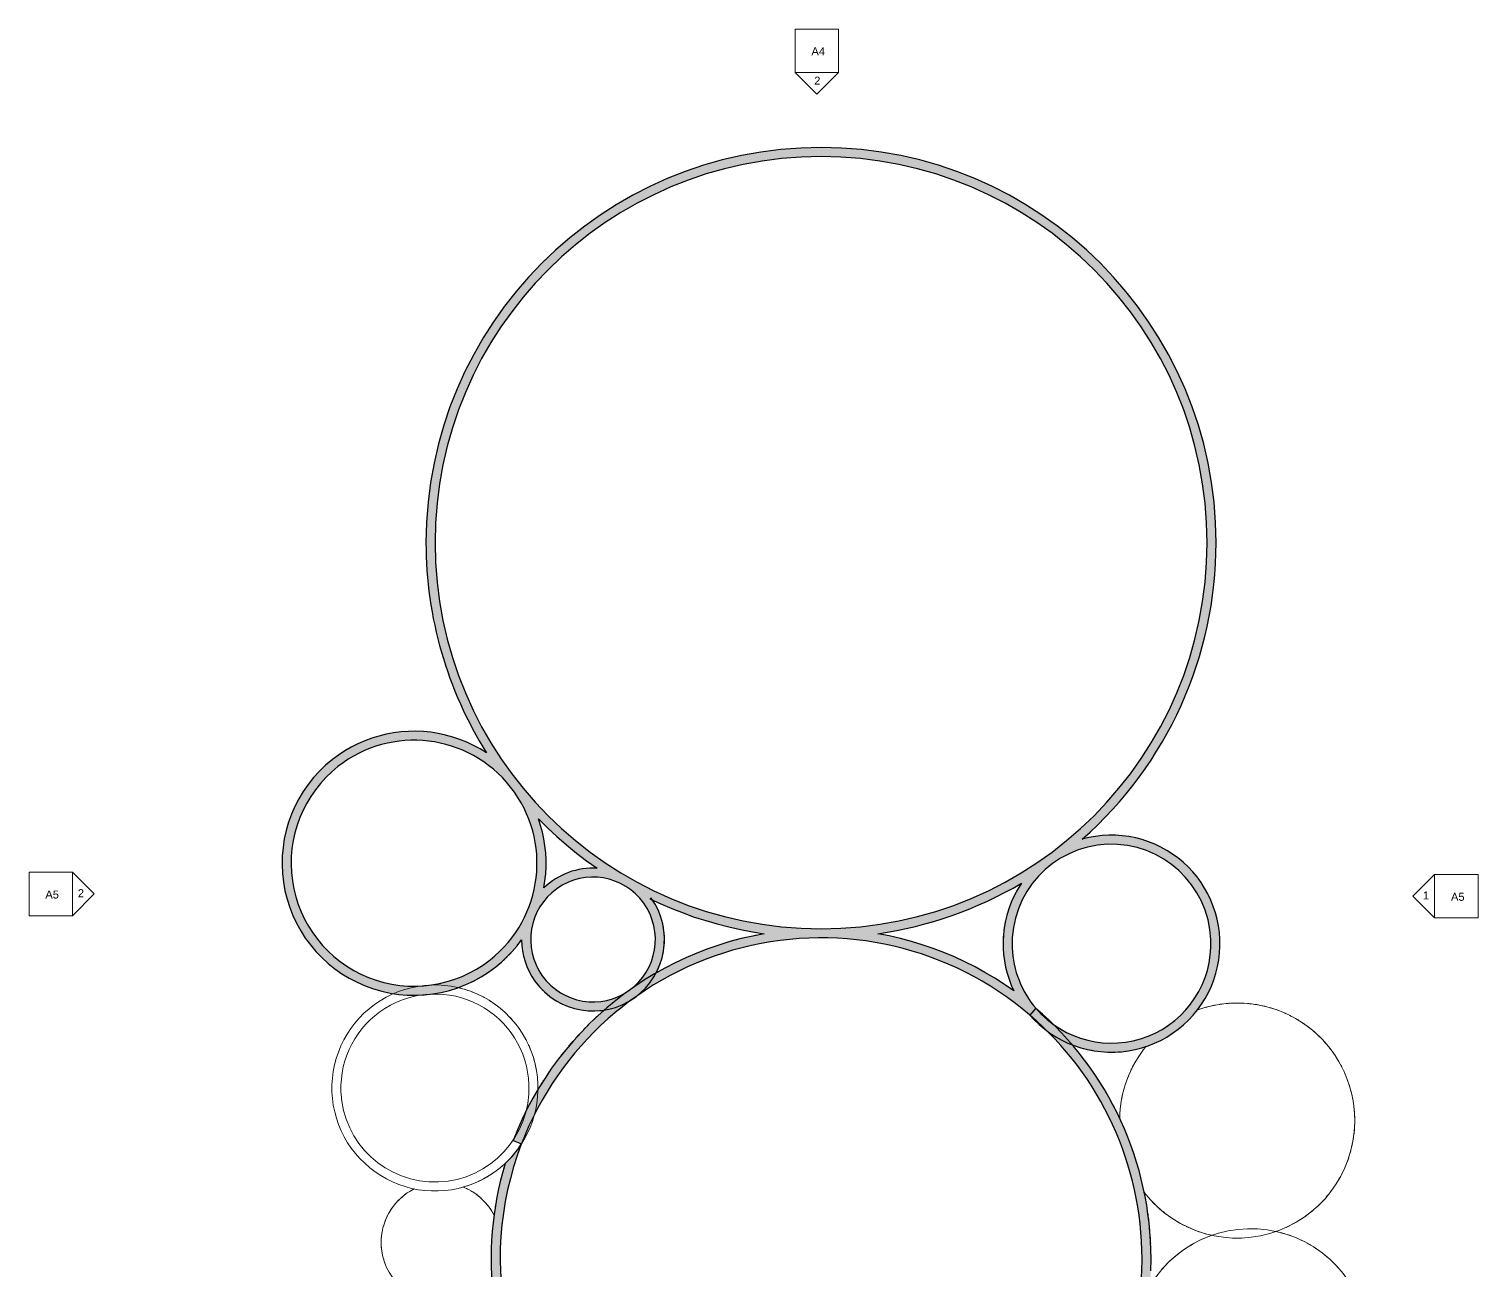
# Model space of a CAD drawing. Header units: inches. Extents: x -870 to 733, y -1250 to 961.
# Drawn here: x -870 to 733, y -411 to 961 of the extents above; entities that cross this region are included whole.
import ezdxf

# ---------------------------------------------------------------- set-up
doc = ezdxf.new("R2010")
doc.units = ezdxf.units.IN
doc.header["$MEASUREMENT"] = 0
for name, color, linetype, lineweight in [('A-ROOF', 132, 'Continuous', 13), ('A-WALL', 113, 'Continuous', 13), ('A-WALL-PATT', 111, 'Continuous', 13), ('G-ANNO-SYMB', 111, 'Continuous', 9)]:
    doc.layers.add(name, color=color, linetype=linetype, lineweight=lineweight)
doc.styles.add('Arial', font='arial.ttf', dxfattribs={"height": 8.851796})

# ---------------------------------------------------------------- blocks, each defined once
blk = doc.blocks.new('Elevation - Detail Number-164347-Extra Roof')
at = {"layer": 'G-ANNO-SYMB'}
for p, q in [((-0.25, -0.25), (-0.25, 0.25)), ((-0.25, 0.25), (0.25, 0.25)), ((0.25, 0.25), (0.25, -0.25)), ((0.25, -0.25), (-0.25, -0.25))]:
    blk.add_line(p, q, dxfattribs=at)
blk = doc.blocks.new('Elevation - Detail Number-164074-Extra Roof')
at = {"layer": 'G-ANNO-SYMB'}
for p, q in [((0, 0.25), (-0.25, 0)), ((0.25, 0), (0, 0.25)), ((-0.25, 0), (0.25, 0))]:
    blk.add_line(p, q, dxfattribs=at)

msp = doc.modelspace()

# ---------------------------------------------------------------- hatches: boundary and pattern name
at = {"layer": 'A-WALL-PATT'}
for points in [[(-421.1, 393), (-420.8, 407.5), (-420.1, 422.1), (-418.8, 436.6), (-417.1, 451.1), (-414.9, 465.5), (-412.1, 479.8), (-408.9, 494.1), (-405.2, 508.2), (-401.1, 522.1), (-396.4, 535.9), (-391.3, 549.6), (-385.7, 563.1), (-379.7, 576.3), (-373.2, 589.4), (-366.3, 602.2), (-358.9, 614.8), (-351.1, 627.1), (-342.9, 639.2), (-334.3, 651), (-325.3, 662.4), (-315.9, 673.6), (-306.1, 684.4), (-296, 694.9), (-285.5, 705), (-274.7, 714.8), (-263.5, 724.2), (-252.1, 733.2), (-240.3, 741.8), (-228.3, 750), (-215.9, 757.8), (-202.6, 765.5), (-190.5, 772.1), (-177.5, 778.6), (-164.2, 784.6), (-150.7, 790.2), (-137.1, 795.3), (-123.2, 799.9), (-109.3, 804.1), (-95.2, 807.8), (-80.8, 811), (-66.6, 813.7), (-52.2, 816), (-37.7, 817.7), (-23.2, 819), (-8.6, 819.7), (5.9, 820), (20.5, 819.7), (35.1, 819), (49.6, 817.7), (64.1, 816), (78.5, 813.7), (92.8, 811), (107, 807.8), (121.1, 804.1), (135.1, 799.9), (148.9, 795.3), (162.6, 790.2), (176, 784.6), (189.3, 778.6), (202.4, 772.1), (215.2, 765.2), (227.8, 757.8), (240.1, 750), (252.2, 741.8), (263.9, 733.2), (275.4, 724.2), (286.6, 714.8), (297.4, 705), (307.9, 694.9), (318, 684.4), (327.8, 673.6), (337.2, 662.4), (346.2, 651), (354.8, 639.2), (363, 627.1), (370.8, 614.8), (378.1, 602.2), (385.1, 589.4), (391.5, 576.3), (397.6, 563.1), (403.2, 549.6), (408.3, 535.9), (412.9, 522.1), (417.1, 508.2), (420.8, 494.1), (424, 479.8), (426.7, 465.5), (429, 451.1), (430.7, 436.6), (431.9, 422.1), (432.7, 407.5), (432.9, 393), (442.9, 393), (442.7, 407.7), (441.9, 422.5), (440.7, 437.2), (438.9, 451.8), (436.7, 466.4), (434, 480.9), (430.8, 495.3), (427.1, 509.6), (422.9, 523.8), (418.2, 537.8), (413.1, 551.6), (407.5, 565.3), (401.5, 578.8), (395, 592), (388, 605), (380.6, 617.8), (372.8, 630.3), (364.6, 642.6), (356, 654.6), (346.9, 666.2), (337.5, 677.6), (327.7, 688.6), (317.5, 699.3), (307, 709.7), (296.1, 719.7), (284.9, 729.3), (273.4, 738.5), (261.6, 747.4), (249.5, 755.8), (237.1, 763.8), (224.4, 771.4), (211.5, 778.6), (198.4, 785.3), (185, 791.6), (171.5, 797.4), (157.7, 802.8), (143.8, 807.6), (129.7, 812.1), (115.5, 816), (101.1, 819.5), (86.7, 822.4), (72.1, 824.9), (57.5, 826.9), (42.8, 828.4), (28.1, 829.4), (13.3, 829.9), (-1.5, 829.9), (-16.2, 829.4), (-30.9, 828.4), (-45.6, 826.9), (-60.2, 824.9), (-74.8, 822.4), (-89.3, 819.5), (-103.6, 816), (-117.8, 812.1), (-131.9, 807.6), (-145.8, 802.8), (-159.6, 797.4), (-173.2, 791.6), (-186.5, 785.3), (-199.7, 778.6), (-212.6, 771.4), (-225.2, 763.8), (-237.6, 755.8), (-249.7, 747.4), (-261.6, 738.5), (-273.1, 729.3), (-284.3, 719.7), (-295.1, 709.7), (-305.7, 699.3), (-315.8, 688.6), (-325.6, 677.6), (-335.1, 666.2), (-344.1, 654.6), (-352.7, 642.6), (-361, 630.3), (-368.8, 617.8), (-376.2, 605), (-383.1, 592), (-389.6, 578.8), (-395.7, 565.3), (-401.2, 551.6), (-406.4, 537.8), (-411, 523.8), (-415.2, 509.6), (-418.9, 495.3), (-422.1, 480.9), (-424.9, 466.4), (-427.1, 451.8), (-428.8, 437.2), (-430.1, 422.5), (-430.8, 407.7), (-431.1, 393)], [(-56.9, -39.5), (-44.5, -37.5), (-31.9, -36), (-19.3, -34.9), (-6.7, -34.3), (5.9, -34), (-8.6, -33.8), (-23.2, -33), (-37.7, -31.8), (-52.2, -30.1), (-66.6, -27.8), (-80.9, -25.1), (-95.2, -21.9), (-109.3, -18.2), (-123.2, -14), (-137.1, -9.4), (-150.7, -4.3), (-164.2, 1.3), (-177.5, 7.3), (-190.5, 13.8), (-203.3, 20.8), (-215.9, 28.1), (-228.3, 35.9), (-240.3, 44.1), (-252.1, 52.7), (-263.5, 61.7), (-274.7, 71.1), (-285.5, 80.9), (-296, 91), (-306.1, 101.5), (-315.9, 112.3), (-325.3, 123.5), (-334.3, 134.9), (-342.9, 146.7), (-351.1, 158.8), (-358.9, 171.1), (-366.3, 183.7), (-373.2, 196.5), (-379.7, 209.6), (-385.7, 222.8), (-391.3, 236.3), (-396.4, 250), (-401.1, 263.8), (-405.2, 277.8), (-408.9, 291.9), (-412.1, 306.1), (-414.9, 320.4), (-417.1, 334.8), (-418.8, 349.3), (-420.1, 363.8), (-420.8, 378.4), (-421.1, 393), (-431.1, 393), (-430.8, 378.5), (-430.1, 364.1), (-428.9, 349.8), (-427.3, 335.5), (-425.1, 321.2), (-422.5, 307), (-419.5, 292.9), (-415.9, 279), (-411.9, 265.1), (-407.5, 251.4), (-402.6, 237.8), (-397.3, 224.4), (-391.5, 211.2), (-385.3, 198.2), (-378.6, 185.4), (-371.6, 172.8), (-364.1, 160.5), (-357.7, 156), (-351, 150.8), (-345.6, 146.1), (-339.9, 140.6), (-334.6, 134.8), (-329.6, 128.8), (-324.9, 122.5), (-320.5, 116), (-316.5, 109.2), (-312.9, 102.2), (-309.7, 95.1), (-306.8, 87.7), (-296.7, 77.7), (-286.2, 68), (-275.5, 58.6), (-264.4, 49.6), (-253, 41), (-241.4, 32.7), (-229.5, 24.8), (-217.4, 17.3), (-205, 10.2), (-192.4, 3.5), (-179.2, -2.9), (-166.5, -8.6), (-153.3, -14), (-139.9, -19), (-126.4, -23.5), (-112.7, -27.6), (-98.9, -31.3), (-85, -34.5), (-71, -37.2)], [(68.8, -39.5), (82.7, -37.2), (96.6, -34.5), (110.3, -31.4), (123.9, -27.8), (137.5, -23.8), (150.8, -19.3), (164.1, -14.4), (177.1, -9.1), (191, -2.9), (202.7, 2.8), (215.2, 9.3), (227.5, 16.3), (232, 22.5), (236.8, 28.5), (242.1, 34.1), (247.7, 39.4), (253.7, 44.4), (259.9, 48.9), (266.5, 53), (273.2, 56.7), (280.2, 59.9), (287.4, 62.7), (294.8, 65), (305.3, 74.7), (315.6, 84.6), (325.5, 94.9), (335, 105.4), (344.2, 116.3), (353.1, 127.5), (361.6, 139), (369.7, 150.8), (377.4, 162.7), (384.7, 175), (391.6, 187.5), (398.1, 200.1), (404.2, 213), (409.8, 226.1), (415.1, 239.4), (419.9, 252.8), (424.2, 266.4), (428.1, 280.1), (431.6, 294), (434.6, 307.9), (437.1, 322), (439.2, 336.1), (440.8, 350.2), (442, 364.4), (442.7, 378.7), (442.9, 393), (432.9, 393), (432.7, 378.4), (431.9, 363.8), (430.7, 349.3), (429, 334.8), (426.7, 320.4), (424, 306.1), (420.8, 291.9), (417.1, 277.8), (412.9, 263.8), (408.3, 250), (403.2, 236.3), (397.6, 222.8), (391.5, 209.6), (385.1, 196.5), (378.1, 183.7), (370.8, 171.1), (363, 158.8), (354.8, 146.7), (346.2, 134.9), (337.2, 123.5), (327.8, 112.3), (318, 101.5), (307.9, 91), (297.4, 80.9), (286.6, 71.1), (275.4, 61.7), (263.9, 52.7), (252.2, 44.1), (240.1, 35.9), (227.8, 28.1), (215.2, 20.8), (202.4, 13.8), (189.3, 7.3), (176, 1.3), (162.6, -4.3), (148.9, -9.4), (135.1, -14), (121.1, -18.2), (107, -21.9), (92.8, -25.1), (78.5, -27.8), (64.1, -30.1), (49.6, -31.8), (35.1, -33), (20.5, -33.8), (5.9, -34), (18.6, -34.3), (31.2, -34.9), (43.8, -36), (56.3, -37.5)], [(-353.9, -76.2), (-347.4, -70.8), (-341.2, -65), (-335.4, -58.8), (-329.9, -52.3), (-324.8, -45.5), (-320.2, -38.4), (-315.9, -31.1), (-312.1, -23.5), (-308.7, -15.7), (-305.8, -7.7), (-303.3, 0.4), (-301.3, 8.7), (-299.8, 17), (-298.8, 25.5), (-298.3, 33.9), (-298.3, 42.4), (-298.8, 50.9), (-299.8, 59.3), (-301.2, 67.7), (-303.2, 76), (-305.6, 84.1), (-308.5, 92.1), (-311.8, 99.9), (-315.6, 107.5), (-319.8, 114.9), (-324.5, 122), (-329.6, 128.8), (-335, 135.3), (-340.8, 141.5), (-347, 147.3), (-353.5, 152.8), (-360.3, 157.9), (-367.4, 162.6), (-374.7, 166.8), (-382.3, 170.7), (-390.1, 174), (-398.1, 177), (-406.2, 179.4), (-414.4, 181.4), (-422.8, 182.9), (-431.2, 183.9), (-439.7, 184.4), (-448.2, 184.4), (-456.7, 183.9), (-465.1, 183), (-473.5, 181.5), (-481.8, 179.6), (-489.9, 177.2), (-497.9, 174.3), (-505.7, 170.9), (-513.3, 167.1), (-520.7, 162.9), (-528.2, 157.9), (-534.6, 153.2), (-528.4, 145.3), (-521.8, 150.2), (-514.9, 154.7), (-507.8, 158.7), (-500.4, 162.4), (-492.8, 165.5), (-485, 168.2), (-477.1, 170.4), (-469.1, 172.2), (-461, 173.4), (-452.8, 174.2), (-444.6, 174.5), (-436.4, 174.2), (-428.2, 173.5), (-420.1, 172.3), (-412, 170.6), (-404.1, 168.4), (-396.3, 165.7), (-388.7, 162.6), (-381.4, 159), (-374.2, 155), (-367.3, 150.6), (-360.6, 145.7), (-354.3, 140.5), (-348.3, 134.9), (-342.7, 128.9), (-337.4, 122.6), (-332.5, 116), (-328, 109.1), (-324, 102), (-320.4, 94.6), (-317.2, 87), (-314.5, 79.2), (-312.3, 71.3), (-310.5, 63.3), (-309.3, 55.2), (-308.5, 47), (-308.3, 38.8), (-308.5, 30.6), (-309.2, 22.4), (-310.4, 14.3), (-312.1, 6.2), (-314.3, -1.7), (-317, -9.4), (-320.1, -17), (-323.7, -24.4), (-327.7, -31.6), (-332.1, -38.5), (-337, -45.1), (-342.2, -51.5), (-347.9, -57.5), (-353.8, -63.1), (-360.1, -68.4)], [(-440.3, -107.5), (-431.8, -107), (-423.4, -106), (-415, -104.6), (-406.8, -102.6), (-398.6, -100.2), (-390.6, -97.3), (-382.8, -94), (-375.2, -90.2), (-367.9, -85.9), (-360.4, -81.1), (-353.9, -76.2), (-360.1, -68.4), (-366.7, -73.3), (-373.6, -77.7), (-380.8, -81.8), (-388.1, -85.4), (-395.7, -88.6), (-403.5, -91.3), (-411.4, -93.5), (-419.4, -95.2), (-427.5, -96.5), (-435.7, -97.3), (-443.9, -97.5), (-452.1, -97.3), (-460.3, -96.6), (-468.4, -95.4), (-476.5, -93.7), (-484.4, -91.5), (-492.2, -88.8), (-499.8, -85.7), (-507.2, -82.1), (-514.3, -78.1), (-521.2, -73.6), (-528.2, -68.5), (-534.2, -63.5), (-540.2, -57.9), (-545.8, -52), (-551.1, -45.7), (-556, -39.1), (-560.5, -32.2), (-564.5, -25), (-568.1, -17.7), (-571.3, -10.1), (-574, -2.3), (-576.2, 5.6), (-578, 13.6), (-579.2, 21.7), (-580, 29.9), (-580.3, 38.1), (-580, 46.3), (-579.3, 54.5), (-578.1, 62.7), (-576.4, 70.7), (-574.2, 78.6), (-571.5, 86.4), (-568.4, 94), (-564.8, 101.4), (-560.8, 108.5), (-556.4, 115.5), (-551.5, 122.1), (-546.3, 128.4), (-540.7, 134.4), (-534.7, 140), (-528.4, 145.3), (-534.6, 153.2), (-541.1, 147.7), (-547.3, 141.9), (-553.1, 135.8), (-558.6, 129.3), (-563.7, 122.5), (-568.4, 115.4), (-572.6, 108), (-576.5, 100.4), (-579.8, 92.6), (-582.8, 84.7), (-585.2, 76.5), (-587.2, 68.3), (-588.7, 59.9), (-589.7, 51.5), (-590.2, 43), (-590.2, 34.5), (-589.7, 26), (-588.8, 17.6), (-587.3, 9.2), (-585.4, 1), (-582.9, -7.2), (-580.1, -15.2), (-576.7, -23), (-572.9, -30.6), (-568.7, -37.9), (-564, -45), (-559, -51.9), (-553.5, -58.4), (-547.7, -64.6), (-541.5, -70.4), (-535, -75.9), (-528.2, -81), (-521.2, -85.6), (-513.8, -89.9), (-506.2, -93.7), (-498.4, -97.1), (-490.5, -100), (-482.3, -102.5), (-474.1, -104.5), (-465.7, -105.9), (-457.3, -106.9), (-448.8, -107.5)], [(207.3, -55.4), (217.3, -55), (217.2, -47.6), (217.6, -40.3), (218.6, -33), (220, -25.8), (221.9, -18.7), (224.2, -11.7), (227, -4.9), (230.3, 1.7), (234, 8), (238.1, 14.1), (242.6, 19.9), (247.5, 25.4), (252.8, 30.5), (258.4, 35.3), (264.2, 39.7), (270.4, 43.7), (276.8, 47.3), (283.5, 50.4), (290.3, 53.1), (297.3, 55.4), (304.5, 57.1), (311.7, 58.4), (319, 59.2), (326.4, 59.5), (333.7, 59.3), (341, 58.6), (348.3, 57.4), (355.4, 55.8), (362.5, 53.7), (369.4, 51.1), (376.1, 48), (382.5, 44.5), (388.8, 40.6), (394.7, 36.3), (400.4, 31.6), (405.7, 26.5), (410.6, 21.1), (415.2, 15.4), (419.4, 9.4), (423.2, 3.1), (426.6, -3.5), (429.5, -10.2), (432, -17.1), (434, -24.2), (435.5, -31.4), (436.5, -38.7), (437.1, -46), (447.1, -45.6), (446.5, -37.9), (445.5, -30.3), (443.9, -22.8), (441.9, -15.4), (439.4, -8.1), (436.5, -1), (433.1, 5.9), (429.2, 12.6), (425, 19), (420.3, 25.1), (415.3, 30.9), (409.9, 36.4), (404.2, 41.5), (398.1, 46.3), (391.8, 50.6), (385.1, 54.6), (378.3, 58.1), (371.2, 61.1), (364, 63.7), (356.6, 65.8), (349.1, 67.5), (341.5, 68.6), (333.8, 69.3), (326.1, 69.5), (318.4, 69.2), (310.8, 68.4), (303.2, 67.1), (295.7, 65.3), (288.4, 63), (281.2, 60.3), (274.2, 57.2), (267.4, 53.5), (260.8, 49.5), (254.6, 45), (248.6, 40.2), (242.9, 35), (237.6, 29.4), (232.7, 23.5), (228.2, 17.3), (224, 10.8), (220.3, 4.1), (217, -2.9), (214.2, -10), (211.8, -17.4), (209.9, -24.8), (208.5, -32.4), (207.6, -40), (207.2, -47.7)], [(-310.6, -91.8), (-302.5, -86), (-305.7, -81.1), (-308.4, -75.9), (-310.8, -70.5), (-312.6, -65), (-314, -59.3), (-314.9, -53.5), (-315.3, -47.7), (-315.1, -41.3), (-314.6, -36), (-313.5, -30.2), (-311.9, -24.6), (-309.9, -19.1), (-307.4, -13.8), (-304.5, -8.7), (-301.1, -3.9), (-297.4, 0.6), (-293.2, 4.7), (-288.8, 8.5), (-284, 11.9), (-279, 14.9), (-273.7, 17.5), (-268.2, 19.6), (-262.6, 21.2), (-256.8, 22.3), (-251, 23), (-245.2, 23.1), (-239.3, 22.8), (-233.5, 21.9), (-227.8, 20.6), (-222.3, 18.8), (-216.9, 16.5), (-211.7, 13.8), (-206.7, 10.6), (-202.1, 7.1), (-197.8, 3.1), (-193.8, -1.2), (-190.2, -5.8), (-183.4, -0.9), (-195.5, 5.1), (-207.4, 11.6), (-219.1, 18.3), (-230.6, 25.5), (-241.9, 33), (-247.7, 33.1), (-253.6, 32.8), (-259.4, 32), (-265.2, 30.8), (-270.8, 29.2), (-276.3, 27.2), (-281.7, 24.8), (-286.8, 22), (-291.7, 18.8), (-296.4, 15.2), (-300.8, 11.3), (-302.5, 3.6), (-304.6, -4), (-307.1, -11.4), (-309.9, -18.8), (-313.2, -25.9), (-316.9, -32.9), (-320.9, -39.7), (-325.3, -46.2), (-325.1, -52.3), (-324.3, -58.3), (-323.1, -64.3), (-321.5, -70.1), (-319.4, -75.9), (-316.9, -81.4), (-313.9, -86.7)], [(-247, -124.9), (-240.8, -124.7), (-234.6, -124), (-228.5, -122.8), (-222.5, -121.2), (-216.7, -119.1), (-211, -116.6), (-205.6, -113.6), (-200.4, -110.2), (-195.5, -106.4), (-190.9, -102.2), (-186.7, -97.7), (-182.8, -92.8), (-179.3, -87.7), (-176.2, -82.3), (-173.6, -76.7), (-171.4, -70.9), (-169.7, -64.9), (-168.4, -58.9), (-167.6, -52.7), (-167.3, -46.5), (-167.5, -40.3), (-168.2, -34.2), (-169.4, -28.1), (-171, -22.1), (-173.1, -16.2), (-175.6, -10.6), (-178.6, -5.1), (-182, 0), (-190.2, -5.8), (-187, -10.7), (-184.2, -15.8), (-181.9, -21.2), (-180, -26.8), (-178.6, -32.5), (-177.7, -38.3), (-177.3, -44.1), (-177.4, -49.9), (-178, -55.8), (-179.1, -61.5), (-180.7, -67.2), (-182.7, -72.7), (-185.2, -78), (-188.2, -83), (-191.5, -87.8), (-195.3, -92.3), (-199.4, -96.5), (-203.9, -100.3), (-208.6, -103.7), (-213.7, -106.7), (-218.9, -109.2), (-224.4, -111.3), (-230, -112.9), (-235.8, -114.1), (-241.6, -114.7), (-247.5, -114.9), (-253.3, -114.5), (-259.1, -113.7), (-264.8, -112.4), (-270.4, -110.5), (-275.8, -108.3), (-281, -105.6), (-285.9, -102.4), (-290.5, -98.8), (-294.9, -94.9), (-298.9, -90.6), (-302.5, -86), (-310.6, -91.8), (-306.8, -96.7), (-302.6, -101.3), (-298.1, -105.5), (-293.3, -109.4), (-288.1, -112.9), (-282.8, -116), (-277.1, -118.6), (-271.3, -120.8), (-265.4, -122.5), (-259.3, -123.8), (-253.2, -124.6), (-248.6, -124.8)], [(-325.5, -271.8), (-320.5, -259.5), (-315, -247.4), (-309.1, -235.5), (-302.8, -223.8), (-296, -212.3), (-288.8, -201.1), (-281.2, -190.2), (-273.1, -179.6), (-264.7, -169.3), (-255.9, -159.3), (-246.8, -149.7), (-237.2, -140.4), (-227.4, -131.5), (-217.2, -122.9), (-206.7, -114.8), (-195.9, -107), (-184.8, -99.6), (-173.5, -92.7), (-161.9, -86.2), (-149.1, -79.7), (-138, -74.5), (-125.7, -69.4), (-113.3, -64.7), (-100.6, -60.4), (-87.9, -56.7), (-75, -53.4), (-62, -50.6), (-48.9, -48.3), (-35.7, -46.5), (-22.5, -45.2), (-9.2, -44.4), (4.1, -44.1), (17.4, -44.2), (31, -44.9), (43.9, -46.1), (57.1, -47.8), (70.3, -49.9), (83.3, -52.6), (96.2, -55.7), (109, -59.3), (121.7, -63.4), (134.2, -68), (146.5, -73.1), (158.6, -78.6), (170.5, -84.5), (182.2, -90.9), (193.6, -97.7), (204.8, -104.9), (215.6, -112.6), (226.2, -120.7), (236.4, -129), (236.2, -128.8), (232.3, -124), (228.6, -119), (225.2, -113.7), (222, -108.4), (219.2, -102.8), (208.8, -95.6), (198.1, -88.7), (187.2, -82.3), (176.2, -76.2), (164.9, -70.5), (153.4, -65.2), (141.7, -60.2), (129.9, -55.7), (117.9, -51.6), (105.8, -48), (93.6, -44.7), (81.2, -41.9), (68.8, -39.5), (56.3, -37.5), (43.8, -36), (31, -34.9), (18.6, -34.3), (5.9, -34), (-6.7, -34.3), (-19.3, -34.9), (-31.9, -36), (-44.5, -37.5), (-56.9, -39.5), (-69.7, -42), (-82.3, -44.9), (-94.9, -48.2), (-107.3, -52), (-119.5, -56.3), (-131.6, -61), (-143.6, -66.1), (-155.3, -71.6), (-166.9, -77.5), (-178.2, -83.9), (-189.3, -90.6), (-200.1, -97.8), (-210.7, -105.3), (-221, -113.2), (-231, -121.4), (-240.7, -130), (-250.1, -138.9), (-259.2, -148.2), (-268, -157.8), (-276.4, -167.7), (-284.4, -177.9), (-292.1, -188.3), (-299.4, -199.1), (-306.3, -210), (-312.8, -221.3), (-319.3, -233.4), (-324.7, -244.4), (-330, -256.2), (-334.8, -268.2)], [(330.7, -170.5), (338.6, -170), (345.8, -169), (353.3, -167.6), (360.6, -165.7), (367.8, -163.4), (374.9, -160.6), (381.8, -157.4), (388.4, -153.7), (394.8, -149.6), (401, -145.1), (406.8, -140.3), (412.3, -135.1), (417.5, -129.5), (422.5, -123.4), (426.7, -117.5), (430.8, -111), (434.4, -104.4), (437.6, -97.5), (440.3, -90.4), (442.6, -83.2), (444.5, -75.8), (445.8, -68.3), (446.7, -60.8), (447.1, -53.2), (447.1, -45.6), (437.1, -46), (437.1, -53.4), (436.7, -60.7), (435.8, -68), (434.4, -75.2), (432.5, -82.3), (430.1, -89.3), (427.3, -96), (424, -102.6), (420.3, -109), (416.2, -115.1), (411.7, -120.9), (406.8, -126.3), (401.6, -131.5), (396, -136.3), (390.1, -140.7), (384, -144.7), (377.6, -148.3), (370.9, -151.4), (364.1, -154.1), (357.1, -156.4), (350, -158.1), (342.7, -159.4), (335.4, -160.2), (328.1, -160.5), (320.8, -160.3), (313.4, -159.6), (306.2, -158.5), (299, -156.8), (292, -154.7), (285.1, -152.2), (278.4, -149.1), (272, -145.6), (265.7, -141.7), (259.8, -137.4), (254.1, -132.8), (248.8, -127.7), (243.8, -122.3), (236.2, -128.8), (236.5, -129.1), (241.6, -134.7), (247.1, -139.9), (253, -144.8), (259.1, -149.3), (265.5, -153.4), (272.1, -157.1), (278.9, -160.4), (286, -163.2), (293.2, -165.6), (300.5, -167.5), (308, -169), (315.5, -169.9), (323.1, -170.4)], [(236.2, -128.8), (243.8, -122.3), (239.2, -116.5), (235, -110.5), (231.2, -104.2), (227.8, -97.6), (224.8, -90.9), (222.4, -83.9), (220.4, -76.8), (218.8, -69.6), (217.8, -62.3), (217.3, -55), (207.3, -55.4), (207.8, -62.4), (208.7, -69.4), (210, -76.3), (211.7, -83.1), (213.8, -89.8), (216.3, -96.4), (219.2, -102.8), (222, -108.4), (225.2, -113.7), (228.6, -119), (232.3, -124)], [(370.9, -399), (370.7, -385.9), (370, -372.8), (368.8, -359.8), (367.2, -346.7), (365, -333.8), (362.5, -320.9), (359.4, -308.2), (355.9, -295.5), (352, -283), (347.6, -270.6), (342.8, -258.4), (337.5, -246.4), (331.8, -234.6), (325.7, -223), (319.1, -211.6), (312.2, -200.5), (304.9, -189.6), (297.1, -179), (289, -168.7), (280.6, -158.6), (271.8, -148.9), (262.6, -139.5), (253.1, -130.5), (243.3, -121.8), (236.8, -129.4), (246.7, -138.2), (256.3, -147.4), (265.6, -157), (274.5, -166.9), (283, -177.1), (291.1, -187.7), (298.9, -198.5), (306.2, -209.7), (313.1, -221), (319.9, -233.4), (325.6, -244.6), (331.1, -256.7), (336.2, -269), (340.9, -281.4), (345.1, -294.1), (348.8, -306.9), (352, -319.8), (354.7, -332.8), (356.9, -346), (358.7, -359.2), (359.9, -372.4), (360.7, -385.7), (360.9, -399), (366.5, -399)], [(3.7, -764), (17.1, -763.9), (31, -763.2), (43.8, -762.1), (57.1, -760.4), (70.3, -758.3), (83.4, -755.7), (96.4, -752.6), (109.4, -749.1), (122.1, -745.1), (134.7, -740.6), (147.2, -735.6), (159.4, -730.2), (171.4, -724.4), (183.3, -718.1), (194.8, -711.4), (206.2, -704.2), (217.2, -696.7), (228, -688.7), (238.5, -680.4), (248.6, -671.7), (258.4, -662.6), (267.9, -653.2), (277.1, -643.4), (285.9, -633.3), (294.3, -622.9), (302.3, -612.1), (309.9, -601.1), (317.1, -589.9), (323.9, -578.3), (330.2, -566.5), (336.2, -554.5), (341.6, -542.3), (346.7, -529.9), (351.2, -517.3), (355.3, -504.6), (359, -491.7), (362.1, -478.7), (364.8, -465.6), (367, -452.4), (368.7, -439.1), (370, -425.5), (370.7, -412.4), (370.9, -399), (360.9, -399), (360.7, -412.3), (359.9, -425.5), (358.7, -438.7), (357, -451.8), (354.8, -464.9), (352.1, -477.8), (348.9, -490.7), (345.2, -503.4), (341.1, -516), (336.5, -528.4), (331.4, -540.8), (326, -552.7), (320, -564.5), (313.6, -576.1), (306.8, -587.5), (299.6, -598.6), (291.9, -609.4), (283.9, -619.9), (275.4, -630.1), (266.6, -640), (257.5, -649.6), (247.9, -658.8), (238.1, -667.6), (227.9, -676.1), (217.4, -684.2), (206.6, -691.9), (195.6, -699.1), (184.3, -706), (172.7, -712.4), (160.9, -718.4), (148.9, -724), (136.6, -729.1), (124.2, -733.8), (111.7, -737.9), (99, -741.6), (86.1, -744.9), (73.2, -747.6), (60.1, -749.9), (47, -751.7), (33.8, -752.9), (20.6, -753.7), (7.4, -754), (-5.9, -753.8), (-19.1, -753.2), (-32.3, -752), (-45.4, -750.3), (-58.5, -748.1), (-71.5, -745.5), (-84.3, -742.4), (-97.1, -738.8), (-109.7, -734.7), (-122.1, -730.1), (-134.4, -725.1), (-146.4, -719.7), (-158.3, -713.8), (-169.9, -707.4), (-181.3, -700.7), (-192.7, -693.3), (-203.3, -685.9), (-213.8, -677.9), (-224.1, -669.5), (-234, -660.7), (-243.6, -651.6), (-252.8, -642.1), (-261.7, -632.3), (-270.2, -622.1), (-278.3, -611.7), (-286.1, -600.9), (-293.4, -589.9), (-300.3, -578.6), (-306.8, -567.1), (-312.8, -555.3), (-318.4, -543.3), (-323.6, -531.1), (-328.3, -518.7), (-332.5, -506.1), (-336.3, -493.5), (-339.6, -480.6), (-342.4, -467.7), (-344.7, -454.6), (-346.5, -441.5), (-347.9, -428.4), (-348.7, -415.1), (-349.1, -401.9), (-348.9, -388.7), (-348.3, -375.4), (-347.2, -362.2), (-345.5, -349.1), (-343.4, -336), (-340.8, -323), (-337.8, -310.2), (-334.2, -297.4), (-330.2, -284.8), (-325.7, -272.3), (-329.6, -278), (-333.9, -283.4), (-338.6, -288.6), (-343.5, -293.5), (-347, -305.8), (-350, -318.3), (-352.6, -330.9), (-354.8, -343.5), (-356.5, -356.2), (-357.8, -369), (-358.7, -381.8), (-359, -394.6), (-359, -407.5), (-358.5, -420.3), (-357.5, -433.1), (-356.1, -445.8), (-352.9, -449.1), (-350, -452.6), (-347.5, -456.4), (-345.3, -460.5), (-343.6, -464.7), (-342.2, -469), (-341.3, -473.5), (-340.8, -478.1), (-340.7, -482.6), (-341.1, -487.2), (-341.9, -491.7), (-343.1, -496.1), (-344.7, -500.3), (-340.8, -513.1), (-336.4, -525.8), (-331.5, -538.2), (-326.2, -550.5), (-320.4, -562.6), (-314.2, -574.4), (-307.5, -586), (-300.5, -597.4), (-293, -608.5), (-285.1, -619.3), (-276.8, -629.9), (-268.2, -640.1), (-259.2, -649.9), (-249.8, -659.5), (-240.1, -668.7), (-230, -677.5), (-219.6, -686), (-208.4, -694.5), (-198, -701.8), (-186.8, -709), (-175.3, -715.9), (-163.5, -722.3), (-151.6, -728.3), (-139.4, -733.9), (-127, -739), (-114.5, -743.6), (-101.8, -747.8), (-88.9, -751.5), (-75.9, -754.8), (-62.8, -757.5), (-49.6, -759.8), (-36.4, -761.6), (-23, -762.9), (-9.7, -763.7)]]:
    msp.add_hatch(color=256, dxfattribs=at).paths.add_polyline_path(points, flags=0)

# ---------------------------------------------------------------- linework, layer by layer
at = {"layer": 'A-ROOF'}
for p, q in [((-180, -2.5), (-180.4, -2.3)), ((-71, -37.2), (-71.1, -37.2))]:
    msp.add_line(p, q, dxfattribs=at)
for centre, radius, start, end in [((327.2, -50.5), 120, 146.1924, 147.8141), ((327.2, -50.5), 120, 153.1815, 155.1273), ((327.2, -50.5), 120, 149.5373, 151.4692), ((-246.3, -45.9), 79, 32.2118, 33.4553), ((-246.3, -45.9), 79, 27.7643, 30.0747), ((-246.3, -45.9), 79, 23.3164, 25.6286), ((5.9, 393), 437, 245.8178, 246.7016), ((5.9, 393), 437, 247.7036, 248.58), ((327.2, -50.5), 120, 160.4698, 162.4592), ((327.2, -50.5), 120, 156.8257, 158.7898), ((-246.3, -45.9), 79, 18.868, 21.1828), ((-246.3, -45.9), 79, 14.4189, 16.7371), ((-246.3, -45.9), 79, 9.969, 12.2915), ((5.9, 393), 437, 249.5916, 250.4584), ((5.9, 393), 437, 251.4831, 252.3368), ((5.9, 393), 437, 253.3805, 254.2152), ((5.9, 393), 437, 255.2887, 256.0937), ((327.2, -50.5), 120, 167.7581, 169.8415), ((327.2, -50.5), 120, 164.114, 166.1398), ((-444.3, 38.5), 146, 322.8855, 324.5541), ((-246.3, -45.9), 79, 5.5181, 7.8461), ((-246.3, -45.9), 79, 1.0659, 3.4008), ((-246.3, -45.9), 79, 356.612, 358.9556), ((5.9, -399), 365, 104.7719, 105.9858), ((5.9, 393), 437, 257.2208, 257.9721), ((5.9, -399), 365, 102.6145, 103.9631), ((5.9, -399), 365, 99.9177, 101.9404), ((327.2, -50.5), 120, 178.6905, 182.3346), ((327.2, -50.5), 120, 175.0464, 177.4762), ((327.2, -50.5), 120, 171.4023, 173.5894), ((-444.3, 38.5), 146, 316.1382, 318.1195), ((-444.3, 38.5), 146, 319.5328, 321.4203), ((-246.3, -45.9), 79, 347.6968, 350.0654), ((-246.3, -45.9), 79, 352.1559, 354.5104), ((5.9, -399), 365, 112.9867, 114.0767), ((5.9, -399), 365, 110.95, 112.054), ((5.9, -399), 365, 108.907, 110.0313), ((5.9, -399), 365, 106.8523, 108.0085), ((-444.3, 38.5), 146, 304.9951, 308.2174), ((-444.3, 38.5), 146, 308.2174, 311.5181), ((-444.3, 38.5), 146, 312.6178, 314.8188), ((5.9, -399), 365, 119.079, 119.9959), ((-246.3, -45.9), 79, 334.2827, 336.7306), ((-246.3, -45.9), 79, 338.7632, 341.1754), ((-246.3, -45.9), 79, 343.2333, 345.6204), ((5.9, -399), 365, 117.0502, 118.1221), ((5.9, -399), 365, 115.0197, 116.0994), ((-444.3, 38.5), 146, 292.0962, 293.9165), ((-444.3, 38.5), 146, 295.3231, 297.1853), ((-444.3, 38.5), 146, 298.5482, 300.4949), ((-444.3, 38.5), 146, 301.7722, 303.9271), ((-246.3, -45.9), 79, 332.0277, 332.2858), ((-444.3, 38.5), 146, 289.6048, 290.6663), ((-421.2, -210.1), 114, 75.0771, 76.8588), ((-421.2, -210.1), 114, 71.3314, 73.2539), ((-421.2, -210.1), 114, 67.5854, 69.5108), ((-421.2, -210.1), 114, 63.8391, 65.7677), ((-421.2, -210.1), 114, 60.0923, 62.0246), ((-246.3, -45.9), 79, 220.0725, 221.5604), ((-246.3, -45.9), 79, 224.6088, 226.3798), ((-246.3, -45.9), 79, 229.0908, 231.0271), ((-246.3, -45.9), 79, 233.6091, 235.6169), ((-421.2, -210.1), 114, 56.3451, 58.2815), ((-421.2, -210.1), 114, 52.5972, 54.5383), ((-421.2, -210.1), 114, 48.8485, 50.7952), ((-421.2, -210.1), 114, 45.0989, 47.0521), ((-246.3, -45.9), 79, 238.1273, 240.1807), ((-246.3, -45.9), 79, 242.6455, 244.7305), ((-246.3, -45.9), 79, 247.1637, 249.2719), ((-246.3, -45.9), 79, 251.682, 253.8077), ((-246.3, -45.9), 79, 256.2002, 258.3399), ((-246.3, -45.9), 79, 260.7184, 262.8694), ((-246.3, -45.9), 79, 265.2367, 267.3969), ((-246.3, -45.9), 79, 269.7549, 271.9229), ((-246.3, -45.9), 79, 274.2731, 276.4478), ((5.9, -399), 365, 131.0765, 131.8189), ((-246.3, -45.9), 79, 278.7914, 279.0447), ((466.2, -246.1), 130, 3.8942, 109.7886), ((-421.2, -210.1), 114, 41.3481, 43.309), ((-421.2, -210.1), 114, 37.5956, 39.5658), ((-421.2, -210.1), 114, 33.8409, 35.8227), ((5.9, -399), 365, 134.8117, 135.8613), ((5.9, -399), 365, 132.7925, 133.8399), ((-421.2, -210.1), 114, 30.0831, 32.0796), ((-421.2, -210.1), 114, 26.3208, 28.3365), ((5.9, -399), 365, 138.85, 139.9053), ((5.9, -399), 365, 136.8309, 137.8831), ((-421.2, -210.1), 114, 22.5516, 24.5934), ((-421.2, -210.1), 114, 18.7706, 20.8502), ((5.9, -399), 365, 140.8692, 141.9282), ((327.2, -50.5), 120, 248.8292, 249.3826), ((5.9, -399), 365, 39.7055, 40.4157), ((327.2, -50.5), 120, 251.1654, 252.9959), ((5.9, -399), 365, 37.6924, 38.8438), ((327.2, -50.5), 120, 254.7791, 256.6093), ((327.2, -50.5), 120, 258.3928, 260.2226), ((327.2, -50.5), 120, 262.0064, 263.8359), ((327.2, -50.5), 120, 265.6201, 267.4493), ((327.2, -50.5), 120, 269.2337, 271.0626), ((327.2, -50.5), 120, 272.8473, 274.676), ((466.2, -246.1), 130, 140.9537, 179.0212), ((327.2, -50.5), 120, 276.4609, 278.2893), ((327.2, -50.5), 120, 280.0745, 281.9027), ((327.2, -50.5), 120, 283.6881, 285.516), ((466.2, -246.1), 130, 144.1949, 144.9152), ((327.2, -50.5), 120, 287.3016, 288.435), ((466.2, -246.1), 130, 141.0304, 141.4235), ((-421.2, -210.1), 114, 14.9681, 17.1071), ((-421.2, -210.1), 114, 9.6071, 13.3433), ((5.9, -399), 365, 144.9074, 145.9768), ((5.9, -399), 365, 142.8883, 143.952), ((5.9, -399), 365, 35.6536, 36.8565), ((5.9, -399), 365, 33.5367, 34.8704), ((466.2, -246.1), 130, 154.6144, 155.3905), ((466.2, -246.1), 130, 151.1413, 151.8987), ((466.2, -246.1), 130, 147.6681, 148.4069), ((-421.2, -210.1), 114, 359.2903, 2.1346), ((5.9, -399), 365, 146.9265, 148.0033), ((5.9, -399), 365, 28.9157, 32.8851), ((466.2, -246.1), 130, 161.5607, 162.3746), ((466.2, -246.1), 130, 158.0876, 158.8825), ((5.9, -399), 365, 148.9456, 149.0799), ((466.2, -246.1), 130, 168.507, 169.3591), ((466.2, -246.1), 130, 165.0339, 165.8668), ((5.9, -399), 365, 26.9303, 28.2535), ((5.9, -399), 365, 25.1944, 26.1435), ((466.2, -246.1), 130, 175.4532, 176.3444), ((466.2, -246.1), 130, 171.9801, 172.8517), ((466.2, -246.1), 130, 217.7271, 3.8942), ((466.2, -246.1), 130, 178.0221, 178.9263), ((-421.2, -210.1), 114, 302.2719, 304.4464), ((-421.2, -210.1), 114, 305.8445, 308.2388), ((-421.2, -210.1), 114, 309.4131, 312.9789), ((5.9, -399), 365, 163.1894, 165.1226), ((-414.7, -380.8), 66, 26.9083, 67.9538), ((-421.2, -210.1), 114, 286.0014, 286.4329), ((-421.2, -210.1), 114, 287.8551, 290.0064), ((-421.2, -210.1), 114, 291.4989, 293.5866), ((-421.2, -210.1), 114, 295.105, 297.1778), ((-421.2, -210.1), 114, 298.6934, 300.7896), ((5.9, -399), 365, 165.7615, 167.0568), ((-414.7, -380.8), 66, 116.3978, 177.5138), ((5.9, -399), 365, 169.8033, 170.9292), ((5.9, -399), 365, 167.8191, 168.9921), ((5.9, -399), 365, 10.8763, 11.5686), ((5.9, -399), 365, 8.8622, 9.9863), ((5.9, -399), 365, 171.763, 172.4069), ((5.9, -399), 365, 6.8366, 7.9879), ((5.9, -399), 365, 4.7856, 5.9902), ((481.2, -495.7), 130, 354.9317, 149.1413), ((-414.7, -380.8), 66, 177.5138, 263.7842), ((5.9, -399), 365, 2.6587, 3.993), ((5.9, -399), 365, 0, 1.9963), ((5.9, -399), 365, 358.1124, 0)]:
    msp.add_arc(centre, radius, start, end, dxfattribs=at)
at = {"layer": 'A-WALL', "lineweight": 30}
for p, q in [((-182, 0), (-183.4, -0.9)), ((243.3, -121.8), (236.8, -129.4)), ((-334.8, -268.2), (-325.5, -271.8))]:
    msp.add_line(p, q, dxfattribs=at)
at = {"layer": 'A-WALL'}
for p, q in [((336.2, -243.7), (336.3, -243.8)), ((-388.5, -320.2), (-389.8, -319.7)), ((-444.2, -321.7), (-445.5, -322.5)), ((363.5, -325.7), (363.5, -325.8)), ((363.5, -325.8), (364.8, -327.4)), ((509.2, -368.8), (509.9, -368.5)), ((434.5, -372.2), (438.1, -373)), ((438.1, -373), (435.8, -373.9))]:
    msp.add_line(p, q, dxfattribs=at)
at = {"layer": 'A-WALL', "lineweight": 30, "flags": 128}
for points in [[(-364.1, 160.5), (-371.2, 164.9), (-378.5, 168.8), (-386, 172.3), (-393.6, 175.4), (-401.5, 178.1), (-409.5, 180.3), (-417.6, 182), (-425.7, 183.3), (-434, 184.1), (-442.3, 184.5), (-450.5, 184.3), (-458.8, 183.7), (-467, 182.7), (-475.1, 181.2), (-483.2, 179.2), (-491.1, 176.7), (-498.9, 173.9), (-506.5, 170.6), (-513.8, 166.8), (-521, 162.7), (-527.9, 158.1), (-534.6, 153.2)], [(-300.8, 11.3), (-299.6, 19), (-298.7, 26.7), (-298.3, 34.4), (-298.3, 42.2), (-298.7, 49.9), (-299.5, 57.6), (-300.7, 65.3), (-302.4, 72.9), (-304.4, 80.4), (-306.8, 87.7)], [(-306.8, 87.7), (-296.8, 77.8), (-286.4, 68.1), (-275.7, 58.8), (-264.7, 49.8), (-253.4, 41.2), (-241.9, 33)], [(447.1, -45.6), (446.5, -38.2), (445.5, -30.8), (444.1, -23.5), (442.2, -16.3), (439.8, -9.2), (437, -2.3), (433.8, 4.5), (430.2, 11), (426.2, 17.3), (421.8, 23.3), (417, 29), (411.9, 34.5), (406.4, 39.6), (400.7, 44.3), (394.7, 48.7), (388.4, 52.7), (381.8, 56.3), (375.1, 59.5), (368.2, 62.3), (361.1, 64.6), (353.9, 66.5), (346.5, 67.9), (339.1, 68.9), (331.7, 69.4), (324.2, 69.5), (316.8, 69), (309.4, 68.2), (302, 66.8), (294.8, 65)], [(227.5, 16.3), (223.4, 9.8), (219.8, 3.2), (216.7, -3.7), (213.9, -10.7), (211.7, -18), (209.8, -25.3), (208.5, -32.8), (207.6, -40.3), (207.2, -47.8), (207.3, -55.4)], [(-183.4, -0.9), (-171.3, -6.5), (-159.1, -11.7), (-146.8, -16.5), (-134.3, -21), (-121.6, -25), (-108.9, -28.7), (-96, -32), (-83.1, -34.9), (-70, -37.4), (-56.9, -39.5)], [(-353.9, -76.2), (-347.5, -70.9), (-341.5, -65.2), (-335.7, -59.2), (-330.3, -52.8), (-325.3, -46.2)], [(-56.9, -39.5), (-69.7, -42), (-82.3, -44.9), (-94.9, -48.2), (-107.3, -52), (-119.5, -56.3), (-131.6, -61), (-143.6, -66.1), (-155.3, -71.6), (-166.9, -77.5), (-178.2, -83.9), (-189.3, -90.6), (-200.1, -97.8), (-210.7, -105.3), (-221, -113.2), (-231, -121.4), (-240.7, -130), (-250.1, -138.9), (-259.2, -148.2), (-268, -157.8), (-276.4, -167.7), (-284.4, -177.9), (-292.1, -188.3), (-299.4, -199.1), (-306.3, -210), (-312.8, -221.3), (-319, -232.7), (-324.7, -244.4), (-330, -256.2), (-334.8, -268.2)], [(219.2, -102.8), (208.8, -95.6), (198.1, -88.7), (187.2, -82.3), (176.2, -76.2), (164.9, -70.5), (153.4, -65.2), (141.7, -60.2), (129.9, -55.7), (117.9, -51.6), (105.8, -48), (93.6, -44.7), (81.2, -41.9), (68.8, -39.5)], [(236.5, -129.1), (241.6, -134.7), (247.1, -139.9), (253, -144.8), (259.1, -149.3), (265.5, -153.4), (272.1, -157.1), (278.9, -160.4), (286, -163.2), (293.2, -165.6), (300.5, -167.5), (308, -169), (315.5, -169.9), (323.1, -170.4), (330.7, -170.5), (338.3, -170), (345.8, -169), (353.3, -167.6), (360.6, -165.7), (367.8, -163.4), (374.9, -160.6), (381.8, -157.4), (388.4, -153.7), (394.8, -149.6), (401, -145.1), (406.8, -140.3), (412.3, -135.1), (417.5, -129.5), (422.3, -123.6), (426.7, -117.5), (430.8, -111), (434.4, -104.4), (437.6, -97.5), (440.3, -90.4), (442.6, -83.2), (444.5, -75.8), (445.8, -68.3), (446.7, -60.8), (447.1, -53.2), (447.1, -45.6)], [(207.3, -55.4), (207.8, -62.4), (208.7, -69.4), (210, -76.3), (211.7, -83.1), (213.8, -89.8), (216.3, -96.4), (219.2, -102.8)], [(370.7, -412.4), (370.9, -399)]]:
    msp.add_lwpolyline(points, dxfattribs=at)
at = {"layer": 'A-WALL', "flags": 128}
for points in [[(-325.7, -272.3), (-322, -266.3), (-318.8, -260.1), (-315.9, -253.8), (-313.4, -247.2), (-311.3, -240.5), (-309.7, -233.7), (-308.4, -226.8), (-307.6, -219.8), (-307.2, -212.8), (-307.3, -205.8)], [(-535.1, -214.3), (-534.6, -221.7), (-533.6, -229.1), (-532.1, -236.4), (-530.2, -243.6), (-527.7, -250.6), (-524.9, -257.5), (-521.6, -264.1), (-517.8, -270.6), (-513.7, -276.7), (-509.1, -282.6), (-504.2, -288.2), (-498.9, -293.4), (-493.3, -298.3), (-487.4, -302.9), (-481.2, -307), (-474.8, -310.7), (-468.1, -314), (-461.3, -316.8), (-454.2, -319.2), (-447, -321.1), (-439.7, -322.6), (-432.4, -323.5), (-424.9, -324), (-417.5, -324), (-410.1, -323.5), (-402.7, -322.6), (-395.4, -321.1), (-388.2, -319.2), (-381.2, -316.8), (-374.3, -314), (-367.6, -310.7), (-361.2, -307), (-355, -302.9), (-349.1, -298.4), (-343.5, -293.5)], [(596.2, -245.1), (596.2, -245), (595.9, -237.3)], [(595.4, -260.8), (595.4, -260.3), (595.8, -256.1)], [(596, -253), (596, -252.6), (596.2, -247.7)], [(592.7, -276.2), (592.8, -275.5), (593.6, -271.9)], [(594.2, -268.5), (594.3, -267.9), (594.9, -264.1)], [(588.1, -291.2), (588.5, -290.2), (589.5, -287.2)], [(590.6, -283.8), (590.9, -282.9), (591.8, -279.6)], [(581.8, -305.6), (582.4, -304.3), (583.6, -301.8)], [(585.2, -298.5), (585.7, -297.3), (586.8, -294.6)], [(573.8, -319.1), (574.7, -317.6), (576.1, -315.6)], [(578, -312.4), (578.8, -311.1), (580.1, -308.8)], [(-460.9, -333.7), (-461.6, -334.4), (-463, -335.8)], [(-456.8, -330), (-457.6, -330.7), (-459.1, -331.9)], [(-452.5, -326.7), (-453.4, -327.3), (-454.8, -328.4)], [(-447.8, -323.7), (-448.9, -324.4), (-450.3, -325.2)], [(-383.6, -322.5), (-385, -321.8), (-386.3, -321.2)], [(-378.9, -325.3), (-380.4, -324.4), (-381.5, -323.7)], [(-374.4, -328.5), (-376.1, -327.2), (-376.9, -326.7)], [(-370.2, -332), (-372, -330.5), (-372.6, -329.9)], [(-366.3, -335.9), (-368.1, -334), (-368.6, -333.6)], [(367, -330.2), (368.3, -331.6), (369.8, -333.4)], [(372.2, -335.9), (373.4, -337.1), (375.2, -339)], [(558.9, -337.2), (560.4, -335.7), (561.7, -334.2)], [(564.2, -331.5), (565.5, -329.9), (566.9, -328.3)], [(569.2, -325.4), (570.3, -323.9), (571.7, -322.1)], [(-473.8, -351.5), (-474, -351.9), (-475.1, -354.2)], [(-471.1, -346.6), (-471.5, -347.2), (-472.7, -349.2)], [(-468.1, -342), (-468.5, -342.6), (-469.8, -344.5)], [(-464.7, -337.7), (-465.2, -338.4), (-466.6, -340)], [(-362.6, -340.3), (-364.6, -337.8), (-364.8, -337.5)], [(-355.9, -350.8), (-358.4, -346.3), (-361.3, -341.9), (-361.5, -341.7)], [(377.7, -341.4), (378.8, -342.4), (380.9, -344.3)], [(383.6, -346.5), (384.5, -347.2), (387, -349.2)], [(389.7, -351.2), (390.5, -351.8), (393.4, -353.8)], [(540.9, -352.5), (543.1, -350.9), (544.3, -350)], [(547.2, -347.8), (549.2, -346.2), (550.4, -345.1)], [(553.2, -342.7), (555, -341.1), (556.3, -339.8)], [(-479.2, -367), (-479.3, -367.2), (-479.9, -370.6)], [(-477.8, -361.7), (-477.9, -362), (-478.7, -364.9)], [(-476, -356.5), (-476.2, -356.9), (-477.1, -359.4)], [(396.1, -355.6), (396.7, -356), (400.2, -358.1)], [(402.8, -359.6), (403.2, -359.8), (407.7, -362.2)], [(409.7, -363.2), (409.8, -363.3), (416.7, -366.3), (416.8, -366.3)], [(418.2, -366.9), (423.7, -369), (424, -369.1)], [(513.2, -367.3), (516.4, -366), (517.2, -365.7)], [(520.5, -364.2), (523.4, -362.8), (524.3, -362.4)], [(527.5, -360.7), (530.2, -359.2), (531.2, -358.7)], [(534.4, -356.8), (536.8, -355.3), (537.9, -354.5)], [(-480.1, -372.4), (-480.2, -372.5), (-480.6, -377.9)], [(-480.6, -377.9), (-480.6, -383.4), (-480.6, -383.5)], [(418.5, -381.8), (417.6, -382.3), (414.5, -384.1)], [(425.4, -378.3), (424.3, -378.8), (421.5, -380.2)], [(426.7, -370), (430.9, -371.2), (431.4, -371.4)], [(432.5, -375.2), (431.1, -375.7), (428.5, -376.9)], [(-480.5, -385.3), (-480.2, -388.9), (-480.2, -389)], [(-479.8, -391.2), (-479.3, -394.4), (-479.2, -394.5)], [(-478.7, -396.8), (-477.9, -399.7), (-477.8, -399.9)], [(399.2, -394.8), (399, -395), (393.4, -399.9), (393.3, -399.9)], [(405.3, -390.1), (405, -390.4), (400.9, -393.5)], [(411.8, -385.8), (411.2, -386.2), (407.8, -388.4)], [(-477.1, -402.2), (-476.1, -404.9), (-476, -405.1)], [(-475, -407.5), (-473.9, -410), (-473.8, -410.2)], [(385.8, -407.4), (382.9, -410.6), (382.5, -411.1)], [(392.2, -401), (388, -405.1), (387.7, -405.3)]]:
    msp.add_lwpolyline(points, dxfattribs=at)
at = {"layer": 'A-WALL', "lineweight": 30}
for centre, radius, start, end in [((5.9, 393), 437, 360, 180), ((5.9, 393), 427, 0, 180), ((5.9, 393), 437, 180, 212.1342), ((5.9, 393), 427, 180, 270), ((5.9, 393), 427, 270, 0), ((5.9, 393), 437, 311.3788, 360), ((-444.3, 38.5), 136, 308.2174, 128.2174), ((-444.3, 38.5), 146, 128.2174, 308.2174), ((-444.3, 38.5), 136, 128.2174, 308.2174), ((327.2, -50.5), 110, 2.3346, 182.3346), ((-246.3, -45.9), 79, 86.7628, 133.6058), ((-246.3, -45.9), 69, 35.5362, 215.5362), ((5.9, 393), 437, 278.2711, 300.4591), ((-246.3, -45.9), 79, 215.5362, 35.5362), ((-246.3, -45.9), 69, 215.5362, 35.5362), ((5.9, -399), 355, 49.4982, 159.0009), ((-246.3, -45.9), 79, 180.2335, 215.5362), ((327.2, -50.5), 110, 220.7381, 2.3346), ((327.2, -50.5), 110, 182.3346, 220.7381), ((5.9, -399), 365, 360, 49.4377), ((5.9, -399), 355, 0, 49.4377), ((5.9, -399), 355, 159.0871, 360), ((-421.2, -210.1), 114, 312.9789, 326.9048), ((5.9, -399), 365, 163.1894, 187.365)]:
    msp.add_arc(centre, radius, start, end, dxfattribs=at)
at = {"layer": 'A-WALL'}
for centre, radius, start, end in [((-421.2, -210.1), 114, 2.1346, 182.1346), ((-421.2, -210.1), 104, 2.1346, 182.1346), ((466.2, -246.1), 130, 107.6566, 109.4499), ((466.2, -246.1), 130, 104.1372, 105.9313), ((466.2, -246.1), 130, 100.6177, 102.4127), ((466.2, -246.1), 130, 97.0981, 98.8942), ((466.2, -246.1), 130, 93.5784, 95.3756), ((466.2, -246.1), 130, 90.0586, 91.857), ((466.2, -246.1), 130, 86.5387, 88.3385), ((466.2, -246.1), 130, 83.0187, 84.8199), ((466.2, -246.1), 130, 79.4985, 81.3014), ((466.2, -246.1), 130, 75.9781, 77.7829), ((466.2, -246.1), 130, 72.4575, 74.2643), ((466.2, -246.1), 130, 68.9367, 70.7458), ((466.2, -246.1), 130, 65.4156, 67.2273), ((466.2, -246.1), 130, 61.8942, 63.7087), ((466.2, -246.1), 130, 58.3723, 60.1902), ((466.2, -246.1), 130, 54.8501, 56.6717), ((466.2, -246.1), 130, 51.3272, 53.1532), ((466.2, -246.1), 130, 47.8036, 49.6347), ((466.2, -246.1), 130, 44.2791, 46.1162), ((466.2, -246.1), 130, 40.7534, 42.5976), ((466.2, -246.1), 130, 146.367, 148.1545), ((466.2, -246.1), 130, 142.848, 144.6359), ((466.2, -246.1), 130, 140.9632, 141.1173), ((466.2, -246.1), 130, 37.2262, 39.0791), ((466.2, -246.1), 130, 33.6969, 35.5606), ((466.2, -246.1), 130, 153.4048, 155.1919), ((466.2, -246.1), 130, 149.8859, 151.6732), ((466.2, -246.1), 130, 30.1648, 32.0421), ((466.2, -246.1), 130, 26.6283, 28.5236), ((466.2, -246.1), 130, 23.0853, 25.0051), ((-421.2, -210.1), 104, 182.1346, 2.1346), ((466.2, -246.1), 130, 160.4425, 162.2292), ((466.2, -246.1), 130, 156.9236, 158.7105), ((466.2, -246.1), 130, 19.5314, 21.4866), ((466.2, -246.1), 130, 15.9572, 17.9681), ((466.2, -246.1), 130, 167.4801, 169.2666), ((466.2, -246.1), 130, 163.9613, 165.7479), ((466.2, -246.1), 130, 12.3383, 14.4496), ((466.2, -246.1), 130, 8.5853, 10.9311), ((466.2, -246.1), 130, 174.5176, 176.3041), ((466.2, -246.1), 130, 170.9989, 172.7853), ((466.2, -246.1), 130, 3.8942, 7.3948), ((466.2, -246.1), 130, 178.0364, 178.9263), ((481.2, -495.7), 130, 76.8089, 77.5406), ((481.2, -495.7), 130, 73.3215, 75.1333), ((481.2, -495.7), 130, 69.8339, 71.6446), ((481.2, -495.7), 130, 66.3462, 68.1563), ((481.2, -495.7), 130, 62.8583, 64.6683), ((481.2, -495.7), 130, 59.3702, 61.1804), ((481.2, -495.7), 130, 55.8818, 57.6928), ((481.2, -495.7), 130, 52.393, 54.2053), ((481.2, -495.7), 130, 48.9039, 50.718), ((481.2, -495.7), 130, 45.4143, 47.2308), ((481.2, -495.7), 130, 41.9242, 43.7437)]:
    msp.add_arc(centre, radius, start, end, dxfattribs=at)

# ---------------------------------------------------------------- block references
at = {"layer": 'G-ANNO-SYMB', "xscale": 95.99999999999994, "yscale": 95.99999999999994, "zscale": 95.99999999999994}
for p in [(1.2, 937.1), (-846.2, 4.5), (708.6, 2)]:
    msp.add_blockref('Elevation - Detail Number-164347-Extra Roof', p, dxfattribs=at)
at = {"layer": 'G-ANNO-SYMB', "extrusion": (0, 0, -1), "xscale": 95.99999999999994, "yscale": 95.99999999999994, "zscale": 95.99999999999994}
for p, rotation in [((-1.2, 913.1), 180), ((822.2, 4.5), 90.00000000000038)]:
    msp.add_blockref('Elevation - Detail Number-164074-Extra Roof', p, dxfattribs=dict(at, rotation=rotation))
at = {"layer": 'G-ANNO-SYMB', "xscale": 95.99999999999994, "yscale": 95.99999999999994, "zscale": 95.99999999999994, "rotation": 90}
msp.add_blockref('Elevation - Detail Number-164074-Extra Roof', (684.6, 2), dxfattribs=at)

# ---------------------------------------------------------------- next in the draw order: texts
at = {"layer": 'G-ANNO-SYMB', "char_height": 8.85, "attachment_point": 2, "line_spacing_factor": 0.938532, "style": 'Arial', "bg_fill": 3, "box_fill_scale": 1.25, "bg_fill_color": 0, "bg_fill_transparency": 0}
for s, insert, width in [('A4', (2.8, 940.9), 18.036), ('2', (1.7, 908.4), 8.208), ('A5', (-844.6, 8.3), 18.036), ('2', (-812.8, 9.8), 8.208), ('1', (675.1, 7.3), 8.208), ('A5', (710.2, 5.8), 18.036)]:
    msp.add_mtext(s, dxfattribs=dict(at, insert=insert, width=width))

doc.saveas('drawing.dxf')
